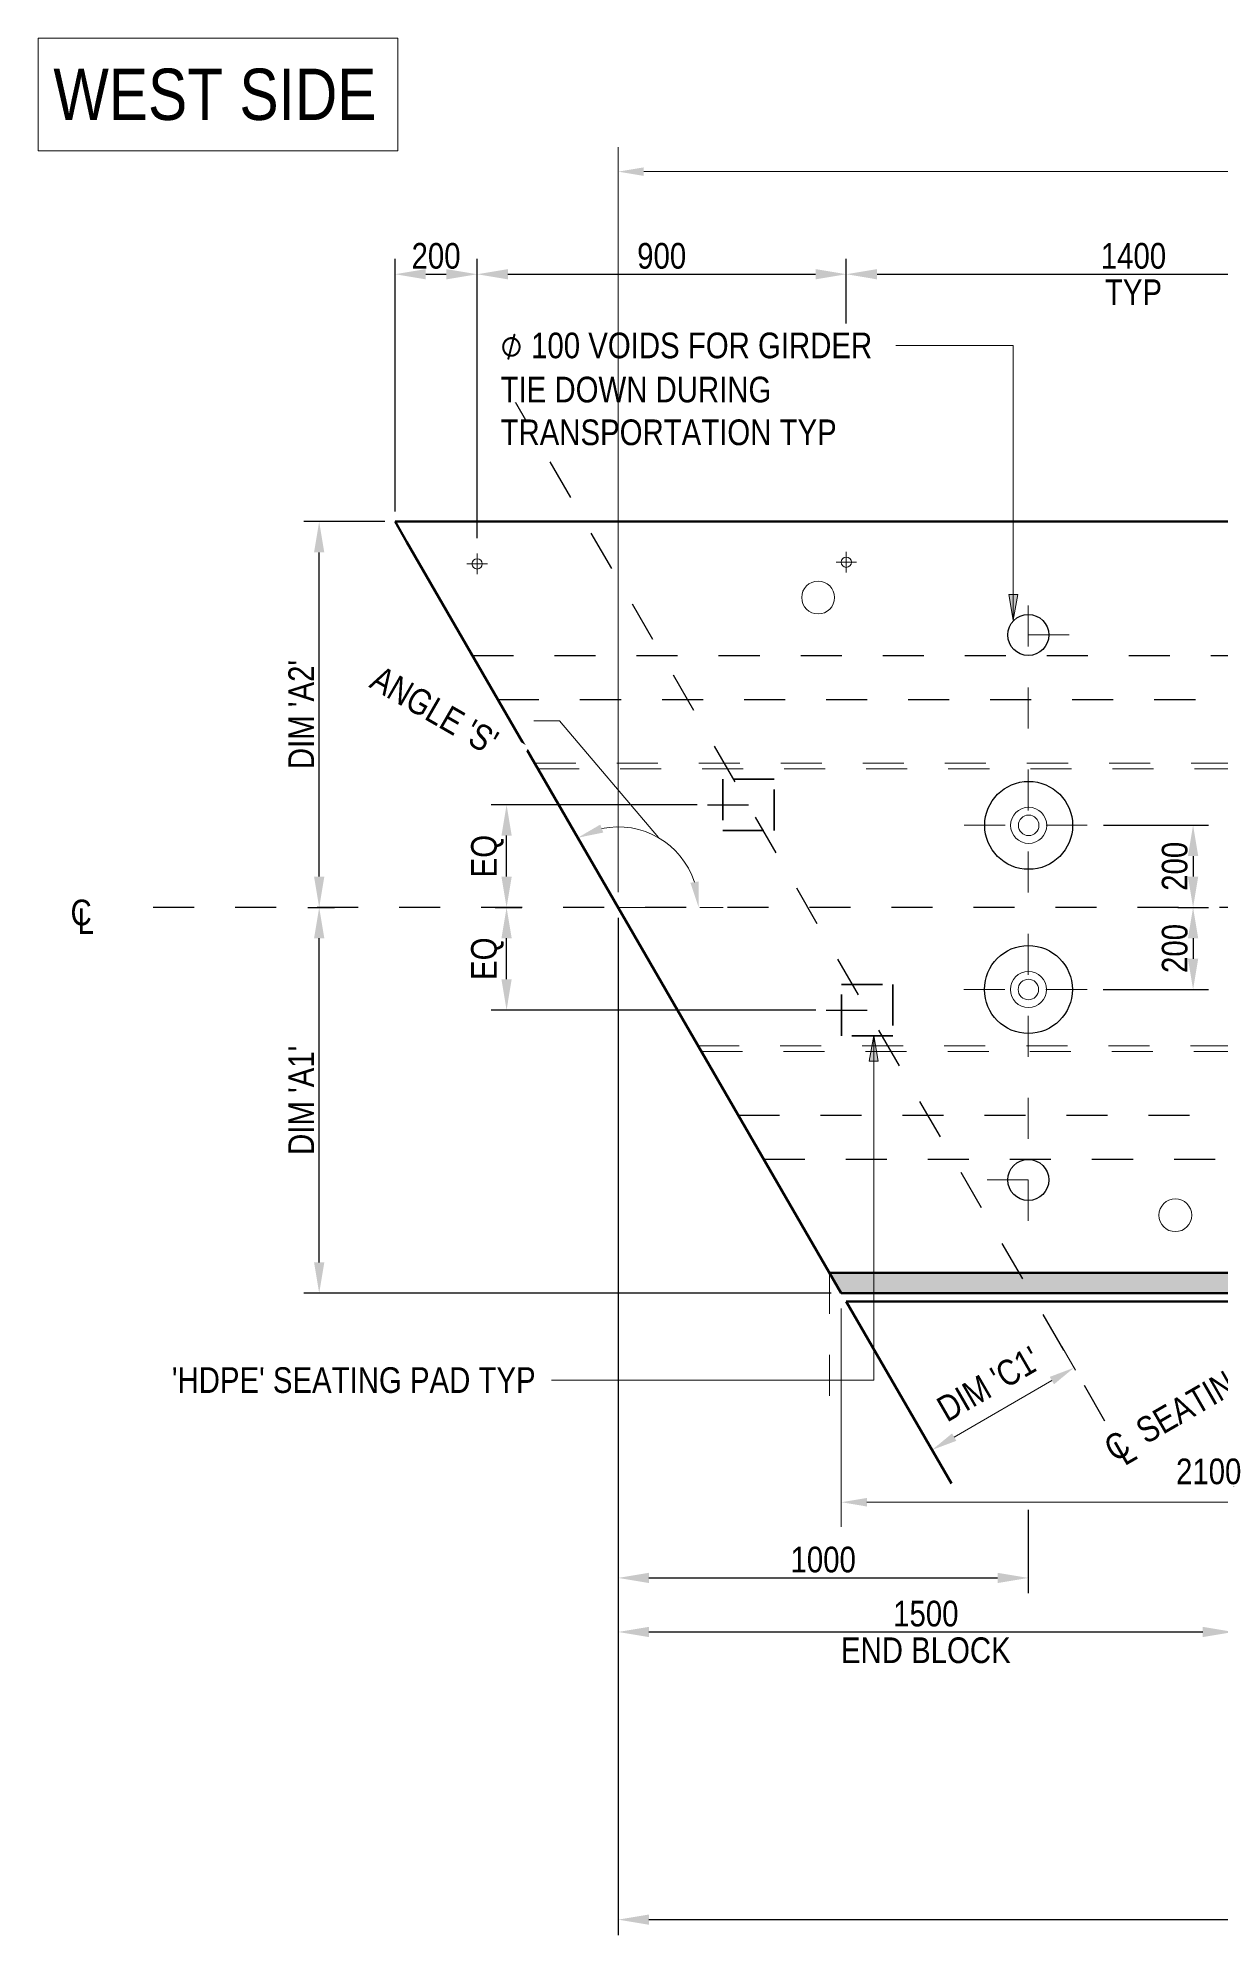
# Model space of a CAD drawing. Header units: metres. Extents: x 17.8 to 37.4, y 3.4 to 57.8.
# Drawn here: x 17.813 to 20.697, y 53.152 to 57.786 of the extents above; entities that cross this region are included whole.
import ezdxf

# ---------------------------------------------------------------- set-up
doc = ezdxf.new("R2010")
doc.units = ezdxf.units.M
doc.linetypes.add('JacobsCenter', pattern=[0.015, 0.009, -0.0015, 0.003, -0.0015])
doc.linetypes.add('JacobsDash', pattern=[0.0045, 0.003, -0.0015])
doc.layers.get('Defpoints').update_dxf_attribs({"color": 41})
for name, color, linetype, lineweight in [('A-ANNO-DIMS', 7, 'Continuous', 9), ('A-ANNO-NOTE', 7, 'Continuous', 9), ('A-DETL', 7, 'Continuous', 13), ('A-DETL-GENF', 7, 'Continuous', 9), ('A-DETL-THIN', 7, 'Continuous', 9), ('G-ANNO-TEXT', 7, 'Continuous', 9)]:
    doc.layers.add(name, color=color, linetype=linetype, lineweight=lineweight)
doc.styles.add('Arial Narrow', font='ARIALN.TTF', dxfattribs={"height": 0.0625})
doc.styles.add('Arial Narrow_1', font='ARIALN.TTF', dxfattribs={"height": 0.125})
doc.styles.add('Arial Narrow_2', font='ARIALN.TTF', dxfattribs={"height": 0.0025})
doc.styles.add('Segoe UI Symbol', font='seguisym.ttf', dxfattribs={"height": 0.0625})
doc.dimstyles.new('____ddd____', dxfattribs={"dimscale": 0.3048, "dimtxt": 0.063964, "dimasz": 0.246063, "dimexe": 0.123031, "dimexo": 0.082021, "dimgap": 0.04101, "dimtad": 1, "dimdec": 0, "dimlfac": 1000, "dimzin": 0, "dimdsep": 46, "dimtxsty": 'Arial Narrow', "dimsah": 1, "dimcen": 0.09, "dimaunit": 1, "dimadec": 4, "dimazin": 0, "dimtfac": 1, "dimtdec": 4, "dimtix": 1, "dimtmove": 0, "dimatfit": 3, "dimfxl": 1, "dimtvp": 1, "dimtolj": 1, "dimtzin": 0, "dimarcsym": 2})
doc.dimstyles.new('Dimension_Angle_O__DMS_', dxfattribs={"dimscale": 0.3048, "dimtxt": 0.063964, "dimasz": 0.205052, "dimexe": 0.19685, "dimexo": 0.131234, "dimgap": 0.164042, "dimtad": 1, "dimdec": 3, "dimlfac": 1000, "dimrnd": 0.001, "dimzin": 0, "dimdsep": 46, "dimtxsty": 'Arial Narrow', "dimsah": 1, "dimcen": 0.09, "dimaunit": 1, "dimadec": 4, "dimazin": 0, "dimtfac": 1, "dimtdec": 4, "dimtix": 1, "dimtmove": 1, "dimatfit": 3, "dimfxl": 1, "dimtvp": 1, "dimtfill": 1, "dimtolj": 1, "dimtzin": 0, "dimlwd": 18, "dimlwe": 18, "dimarcsym": 2})
doc.dimstyles.new('Dimension_Standard_O__mm_', dxfattribs={"dimscale": 0.3048, "dimtxt": 0.063964, "dimasz": 0.205052, "dimexe": 0.19685, "dimexo": 0.123031, "dimgap": 0.123031, "dimtad": 1, "dimdec": 0, "dimlfac": 1000, "dimzin": 0, "dimdsep": 46, "dimtxsty": 'Arial Narrow', "dimsah": 1, "dimcen": 0.09, "dimaunit": 1, "dimadec": 4, "dimazin": 0, "dimtfac": 1, "dimtdec": 4, "dimtix": 1, "dimtmove": 0, "dimatfit": 3, "dimfxl": 1, "dimtvp": 1, "dimtfill": 1, "dimtolj": 1, "dimtzin": 0, "dimlwd": 18, "dimlwe": 18, "dimarcsym": 2})

# ---------------------------------------------------------------- blocks, each defined once
blk = doc.blocks.new('DIMBLOCK43-DRG-2873092 - 1815 SUPER-T GIRDER_CONCRETE_EDGE GIRDERS_PLAN')
at = {"layer": 'A-ANNO-DIMS', "color": 0, "lineweight": -2, "transparency": 16777216}
for p, q in [((18.4703, 55.6678), (18.5358, 55.6678)), ((18.4983, 54.8028), (18.4983, 55.5928)), ((19.746, 54.7278), (18.4608, 54.7278))]:
    blk.add_line(p, q, dxfattribs=at)
at = {"layer": 'A-ANNO-DIMS', "color": 0, "transparency": 16777216}
for points in [[(18.4858, 55.5928), (18.5108, 55.5928), (18.4983, 55.6678)], [(18.4858, 54.8028), (18.5108, 54.8028), (18.4983, 54.7278)]]:
    blk.add_solid(points, dxfattribs=at)
at = {"layer": 'Defpoints', "color": 0, "transparency": 16777216}
for p in [(18.4453, 55.6678), (18.4983, 55.6678), (19.771, 54.7278)]:
    blk.add_point(p, dxfattribs=at)
at = {"layer": 'A-ANNO-DIMS', "color": 0, "transparency": 16777216, "insert": (18.4544, 55.1978), "char_height": 0.0625, "width": 0.32165, "attachment_point": 5, "rotation": 90, "style": 'Arial Narrow'}
blk.add_mtext("\\A1;DIM 'A1'", dxfattribs=at)
blk = doc.blocks.new('DIMBLOCK44-DRG-2873092 - 1815 SUPER-T GIRDER_CONCRETE_EDGE GIRDERS_PLAN')
at = {"layer": 'A-ANNO-DIMS', "color": 0, "lineweight": -2, "transparency": 16777216}
for p, q in [((18.6582, 56.6078), (18.4608, 56.6078)), ((18.4983, 55.7428), (18.4983, 56.5328)), ((18.4703, 55.6678), (18.5358, 55.6678))]:
    blk.add_line(p, q, dxfattribs=at)
at = {"layer": 'A-ANNO-DIMS', "color": 0, "transparency": 16777216}
for points in [[(18.4858, 56.5328), (18.5108, 56.5328), (18.4983, 56.6078)], [(18.4858, 55.7428), (18.5108, 55.7428), (18.4983, 55.6678)]]:
    blk.add_solid(points, dxfattribs=at)
at = {"layer": 'Defpoints', "color": 0, "transparency": 16777216}
for p in [(18.4983, 56.6078), (18.6832, 56.6078), (18.4453, 55.6678)]:
    blk.add_point(p, dxfattribs=at)
at = {"layer": 'A-ANNO-DIMS', "color": 0, "transparency": 16777216, "insert": (18.4544, 56.1378), "char_height": 0.0625, "width": 0.32165, "attachment_point": 5, "rotation": 90, "style": 'Arial Narrow'}
blk.add_mtext("\\A1;DIM 'A2'", dxfattribs=at)
blk = doc.blocks.new('DIMBLOCK45-DRG-2873092 - 1815 SUPER-T GIRDER_CONCRETE_EDGE GIRDERS_PLAN')
at = {"layer": 'A-ANNO-DIMS', "color": 0, "lineweight": 18, "transparency": 16777216}
for p, q in [((19.0837, 56.1223), (19.0212, 56.1223)), ((19.3251, 55.8378), (19.0837, 56.1223)), ((19.0887, 55.9069), (19.1589, 55.7857)), ((19.4258, 55.6678), (19.4833, 55.6678))]:
    blk.add_line(p, q, dxfattribs=at)
blk.add_arc((19.2271, 55.6678), 0.1962, 18.3251, 101.7312, dxfattribs=at)
at = {"layer": 'A-ANNO-DIMS', "color": 0, "transparency": 16777216}
for points in [[(19.1909, 55.8502), (19.1835, 55.8697), (19.1288, 55.8377)], [(19.4237, 55.7312), (19.4031, 55.7279), (19.4233, 55.6678)]]:
    blk.add_solid(points, dxfattribs=at)
at = {"layer": 'Defpoints', "color": 0, "transparency": 16777216}
for p in [(19.0687, 55.9415), (19.3774, 55.794), (19.2271, 55.6678), (19.3858, 55.6678)]:
    blk.add_point(p, dxfattribs=at)
at = {"layer": 'A-ANNO-DIMS', "color": 0, "lineweight": 18, "transparency": 16777216, "insert": (18.6486, 56.26), "char_height": 0.0625, "width": 0.406936, "attachment_point": 1, "rotation": 330.0282, "line_spacing_factor": 0.974696, "style": 'Arial Narrow', "bg_fill": 3, "box_fill_scale": 1.1, "bg_fill_color": 256, "bg_fill_true_color": 13158600, "bg_fill_transparency": 0}
blk.add_mtext("\\A1;ANGLE 'S'", dxfattribs=at)
blk = doc.blocks.new('DIMBLOCK47-DRG-2873092 - 1815 SUPER-T GIRDER_CONCRETE_EDGE GIRDERS_PLAN')
at = {"layer": 'A-ANNO-DIMS', "color": 0, "lineweight": -2, "transparency": 16777216}
for p, q in [((19.2271, 55.6428), (19.2271, 53.8648)), ((20.7271, 55.2161), (20.7271, 53.8648)), ((19.3021, 53.9023), (20.6521, 53.9023))]:
    blk.add_line(p, q, dxfattribs=at)
at = {"layer": 'A-ANNO-DIMS', "color": 0, "transparency": 16777216}
for points in [[(19.3021, 53.9148), (19.3021, 53.8898), (19.2271, 53.9023)], [(20.6521, 53.9148), (20.6521, 53.8898), (20.7271, 53.9023)]]:
    blk.add_solid(points, dxfattribs=at)
at = {"layer": 'Defpoints', "color": 0, "transparency": 16777216}
for p in [(19.2271, 55.6678), (20.7271, 55.2411), (20.7271, 53.9023)]:
    blk.add_point(p, dxfattribs=at)
at = {"layer": 'A-ANNO-DIMS', "color": 0, "transparency": 16777216, "char_height": 0.0625, "width": 0.497095, "attachment_point": 5, "style": 'Arial Narrow'}
for s, insert in [('\\A1;1500', (19.9771, 53.9467)), ('\\A1;END BLOCK', (19.9771, 53.8574))]:
    blk.add_mtext(s, dxfattribs=dict(at, insert=insert))
blk = doc.blocks.new('DIMBLOCK64-DRG-2873092 - 1815 SUPER-T GIRDER_CONCRETE_EDGE GIRDERS_PLAN')
at = {"layer": 'A-ANNO-DIMS', "color": 0, "lineweight": -2, "transparency": 16777216}
for p, q in [((20.4099, 55.8681), (20.666, 55.8681)), ((20.6285, 55.7931), (20.6285, 55.7428)), ((20.5916, 55.6678), (20.666, 55.6678))]:
    blk.add_line(p, q, dxfattribs=at)
at = {"layer": 'A-ANNO-DIMS', "color": 0, "transparency": 16777216}
for points in [[(20.616, 55.7931), (20.641, 55.7931), (20.6285, 55.8681)], [(20.616, 55.7428), (20.641, 55.7428), (20.6285, 55.6678)]]:
    blk.add_solid(points, dxfattribs=at)
at = {"layer": 'Defpoints', "color": 0, "transparency": 16777216}
for p in [(20.3849, 55.8681), (20.5666, 55.6678), (20.6285, 55.6678)]:
    blk.add_point(p, dxfattribs=at)
at = {"layer": 'A-ANNO-DIMS', "color": 0, "transparency": 16777216, "insert": (20.584, 55.768), "char_height": 0.0625, "width": 0.142549, "attachment_point": 5, "rotation": 90, "style": 'Arial Narrow'}
blk.add_mtext('\\A1;200', dxfattribs=at)
blk = doc.blocks.new('DIMBLOCK65-DRG-2873092 - 1815 SUPER-T GIRDER_CONCRETE_EDGE GIRDERS_PLAN')
at = {"layer": 'A-ANNO-DIMS', "color": 0, "lineweight": -2, "transparency": 16777216}
for p, q in [((20.5916, 55.6678), (20.666, 55.6678)), ((20.6285, 55.5928), (20.6285, 55.5428)), ((20.4093, 55.4678), (20.666, 55.4678))]:
    blk.add_line(p, q, dxfattribs=at)
at = {"layer": 'A-ANNO-DIMS', "color": 0, "transparency": 16777216}
for points in [[(20.616, 55.5928), (20.641, 55.5928), (20.6285, 55.6678)], [(20.616, 55.5428), (20.641, 55.5428), (20.6285, 55.4678)]]:
    blk.add_solid(points, dxfattribs=at)
at = {"layer": 'Defpoints', "color": 0, "transparency": 16777216}
for p in [(20.5666, 55.6678), (20.3843, 55.4678), (20.6285, 55.4678)]:
    blk.add_point(p, dxfattribs=at)
at = {"layer": 'A-ANNO-DIMS', "color": 0, "transparency": 16777216, "insert": (20.584, 55.5678), "char_height": 0.0625, "width": 0.142549, "attachment_point": 5, "rotation": 90, "style": 'Arial Narrow'}
blk.add_mtext('\\A1;200', dxfattribs=at)
blk = doc.blocks.new('DIMBLOCK66-DRG-2873092 - 1815 SUPER-T GIRDER_CONCRETE_EDGE GIRDERS_PLAN')
at = {"layer": 'A-ANNO-DIMS', "color": 0, "lineweight": -2, "transparency": 16777216}
for p, q in [((19.2271, 54.4487), (19.2271, 53.9965)), ((20.2268, 54.2002), (20.2268, 53.9965)), ((19.3021, 54.034), (20.1518, 54.034))]:
    blk.add_line(p, q, dxfattribs=at)
at = {"layer": 'A-ANNO-DIMS', "color": 0, "transparency": 16777216}
for points in [[(19.3021, 54.0465), (19.3021, 54.0215), (19.2271, 54.034)], [(20.1518, 54.0465), (20.1518, 54.0215), (20.2268, 54.034)]]:
    blk.add_solid(points, dxfattribs=at)
at = {"layer": 'Defpoints', "color": 0, "transparency": 16777216}
for p in [(19.2271, 54.4737), (20.2268, 54.2252), (20.2268, 54.034)]:
    blk.add_point(p, dxfattribs=at)
at = {"layer": 'A-ANNO-DIMS', "color": 0, "transparency": 16777216, "insert": (19.7269, 54.0784), "char_height": 0.0625, "width": 0.190066, "attachment_point": 5, "style": 'Arial Narrow'}
blk.add_mtext('\\A1;1000', dxfattribs=at)
blk = doc.blocks.new('DIMBLOCK70-DRG-2873092 - 1815 SUPER-T GIRDER_CONCRETE_EDGE GIRDERS_PLAN')
at = {"layer": 'A-ANNO-DIMS', "color": 0, "lineweight": -2, "transparency": 16777216}
for p, q in [((19.2271, 55.6428), (19.2271, 53.1638)), ((35.9079, 55.6428), (35.9079, 53.1638)), ((19.3021, 53.2013), (35.8329, 53.2013))]:
    blk.add_line(p, q, dxfattribs=at)
at = {"layer": 'A-ANNO-DIMS', "color": 0, "transparency": 16777216}
for points in [[(19.3021, 53.2138), (19.3021, 53.1888), (19.2271, 53.2013)], [(35.8329, 53.2138), (35.8329, 53.1888), (35.9079, 53.2013)]]:
    blk.add_solid(points, dxfattribs=at)
at = {"layer": 'Defpoints', "color": 0, "transparency": 16777216}
for p in [(19.2271, 55.6678), (35.9079, 55.6678), (35.9079, 53.2013)]:
    blk.add_point(p, dxfattribs=at)
at = {"layer": 'A-ANNO-DIMS', "color": 0, "transparency": 16777216, "insert": (27.5675, 53.245), "char_height": 0.0625, "width": 0.264386, "attachment_point": 5, "style": 'Arial Narrow'}
blk.add_mtext("\\A1;DIM 'L'", dxfattribs=at)
blk = doc.blocks.new('CS_Annot_Centreline Symbol2 - CS_Annot_Centreline Symbol-5074296-DRG-2873092 - 1815 SUPER-T GIRDER_CONCRETE_EDGE GIRDERS_PLAN')
at = {"layer": 'A-ANNO-NOTE', "char_height": 0.0025, "attachment_point": 1, "style": 'Arial Narrow_2'}
for s, insert, width in [('C  ', (-0.00109, 0.00476), 0.0044093), ('L', (-0.00041, 0.00392), 0.0019241)]:
    blk.add_mtext(s, dxfattribs=dict(at, insert=insert, width=width))
blk = doc.blocks.new('DIMBLOCK71-DRG-2873092 - 1815 SUPER-T GIRDER_CONCRETE_EDGE GIRDERS_PLAN')
at = {"layer": 'A-ANNO-DIMS', "color": 0, "lineweight": 18, "transparency": 16777216}
for p, q in [((19.8113, 54.6582), (20.0222, 54.2939)), ((20.3418, 54.5404), (20.3084, 54.5981)), ((20.2843, 54.5149), (20.0462, 54.3771))]:
    blk.add_line(p, q, dxfattribs=at)
at = {"layer": 'A-ANNO-DIMS', "color": 0, "transparency": 16777216}
for points in [[(20.2791, 54.5239), (20.2896, 54.5059), (20.3384, 54.5462)], [(20.041, 54.3861), (20.0514, 54.3681), (19.9921, 54.3458)]]:
    blk.add_solid(points, dxfattribs=at)
at = {"layer": 'Defpoints', "color": 0, "transparency": 16777216}
for p in [(19.7926, 54.6906), (20.3606, 54.5079), (19.9921, 54.3458)]:
    blk.add_point(p, dxfattribs=at)
at = {"layer": 'A-ANNO-DIMS', "color": 0, "lineweight": 18, "transparency": 16777216, "insert": (20.1303, 54.5064), "char_height": 0.0625, "width": 0.326523, "attachment_point": 5, "rotation": 30.0563, "style": 'Arial Narrow', "bg_fill": 3, "box_fill_scale": 1.1, "bg_fill_color": 256, "bg_fill_true_color": 13158600, "bg_fill_transparency": 0}
blk.add_mtext("\\A1;DIM 'C1'", dxfattribs=at)
blk = doc.blocks.new('DIMBLOCK73-DRG-2873092 - 1815 SUPER-T GIRDER_CONCRETE_EDGE GIRDERS_PLAN')
at = {"layer": 'A-ANNO-DIMS', "color": 0, "lineweight": -2, "transparency": 16777216}
for p, q in [((18.6832, 56.6328), (18.6832, 57.2482)), ((18.8832, 56.5674), (18.8832, 57.2482)), ((18.7582, 57.2107), (18.8082, 57.2107))]:
    blk.add_line(p, q, dxfattribs=at)
at = {"layer": 'A-ANNO-DIMS', "color": 0, "transparency": 16777216}
for points in [[(18.7582, 57.2232), (18.7582, 57.1982), (18.6832, 57.2107)], [(18.8082, 57.2232), (18.8082, 57.1982), (18.8832, 57.2107)]]:
    blk.add_solid(points, dxfattribs=at)
at = {"layer": 'Defpoints', "color": 0, "transparency": 16777216}
for p in [(18.8832, 57.2107), (18.6832, 56.6078), (18.8832, 56.5424)]:
    blk.add_point(p, dxfattribs=at)
at = {"layer": 'A-ANNO-DIMS', "color": 0, "transparency": 16777216, "insert": (18.7832, 57.2551), "char_height": 0.0625, "width": 0.142549, "attachment_point": 5, "style": 'Arial Narrow'}
blk.add_mtext('\\A1;200', dxfattribs=at)
blk = doc.blocks.new('DIMBLOCK74-DRG-2873092 - 1815 SUPER-T GIRDER_CONCRETE_EDGE GIRDERS_PLAN')
at = {"layer": 'A-ANNO-DIMS', "color": 0, "lineweight": -2, "transparency": 16777216}
for p, q in [((18.8832, 56.5674), (18.8832, 57.2482)), ((19.7832, 57.0909), (19.7832, 57.2482)), ((18.9582, 57.2107), (19.7082, 57.2107))]:
    blk.add_line(p, q, dxfattribs=at)
at = {"layer": 'A-ANNO-DIMS', "color": 0, "transparency": 16777216}
for points in [[(18.9582, 57.2232), (18.9582, 57.1982), (18.8832, 57.2107)], [(19.7082, 57.2232), (19.7082, 57.1982), (19.7832, 57.2107)]]:
    blk.add_solid(points, dxfattribs=at)
at = {"layer": 'Defpoints', "color": 0, "transparency": 16777216}
for p in [(19.7832, 57.2107), (19.7832, 57.0659), (18.8832, 56.5424)]:
    blk.add_point(p, dxfattribs=at)
at = {"layer": 'A-ANNO-DIMS', "color": 0, "transparency": 16777216, "insert": (19.3332, 57.2551), "char_height": 0.0625, "width": 0.142549, "attachment_point": 5, "style": 'Arial Narrow'}
blk.add_mtext('\\A1;900', dxfattribs=at)
blk = doc.blocks.new('DIMBLOCK75-DRG-2873092 - 1815 SUPER-T GIRDER_CONCRETE_EDGE GIRDERS_PLAN')
at = {"layer": 'A-ANNO-DIMS', "color": 0, "lineweight": -2, "transparency": 16777216}
for p, q in [((19.7832, 57.0909), (19.7832, 57.2482)), ((21.1832, 56.5672), (21.1832, 57.2482)), ((19.8582, 57.2107), (21.1082, 57.2107))]:
    blk.add_line(p, q, dxfattribs=at)
at = {"layer": 'A-ANNO-DIMS', "color": 0, "transparency": 16777216}
for points in [[(19.8582, 57.2232), (19.8582, 57.1982), (19.7832, 57.2107)], [(21.1082, 57.2232), (21.1082, 57.1982), (21.1832, 57.2107)]]:
    blk.add_solid(points, dxfattribs=at)
at = {"layer": 'Defpoints', "color": 0, "transparency": 16777216}
for p in [(21.1832, 57.2107), (19.7832, 57.0659), (21.1832, 56.5422)]:
    blk.add_point(p, dxfattribs=at)
at = {"layer": 'A-ANNO-DIMS', "color": 0, "transparency": 16777216, "char_height": 0.0625, "width": 0.190066, "attachment_point": 5, "style": 'Arial Narrow'}
for s, insert in [('\\A1;1400', (20.4832, 57.2551)), ('\\A1;TYP', (20.4832, 57.1669))]:
    blk.add_mtext(s, dxfattribs=dict(at, insert=insert))
blk = doc.blocks.new('DIMBLOCK76-DRG-2873092 - 1815 SUPER-T GIRDER_CONCRETE_EDGE GIRDERS_PLAN')
at = {"layer": 'A-ANNO-DIMS', "color": 0, "lineweight": -2, "transparency": 16777216}
for p, q in [((18.9271, 55.6678), (18.9926, 55.6678)), ((18.9551, 55.4928), (18.9551, 55.5928)), ((19.7091, 55.4178), (18.9176, 55.4178))]:
    blk.add_line(p, q, dxfattribs=at)
at = {"layer": 'A-ANNO-DIMS', "color": 0, "transparency": 16777216}
for points in [[(18.9426, 55.5928), (18.9676, 55.5928), (18.9551, 55.6678)], [(18.9426, 55.4928), (18.9676, 55.4928), (18.9551, 55.4178)]]:
    blk.add_solid(points, dxfattribs=at)
at = {"layer": 'Defpoints', "color": 0, "transparency": 16777216}
for p in [(18.9021, 55.6678), (18.9551, 55.6678), (19.7341, 55.4178)]:
    blk.add_point(p, dxfattribs=at)
at = {"layer": 'A-ANNO-DIMS', "color": 0, "transparency": 16777216, "insert": (18.9084, 55.5428), "char_height": 0.0625, "width": 0.124274, "attachment_point": 5, "rotation": 90, "style": 'Arial Narrow'}
blk.add_mtext('\\A1;EQ', dxfattribs=at)
blk = doc.blocks.new('DIMBLOCK77-DRG-2873092 - 1815 SUPER-T GIRDER_CONCRETE_EDGE GIRDERS_PLAN')
at = {"layer": 'A-ANNO-DIMS', "color": 0, "lineweight": -2, "transparency": 16777216}
for p, q in [((19.4197, 55.9178), (18.9176, 55.9178)), ((18.9551, 55.7428), (18.9551, 55.8428)), ((18.9271, 55.6678), (18.9926, 55.6678))]:
    blk.add_line(p, q, dxfattribs=at)
at = {"layer": 'A-ANNO-DIMS', "color": 0, "transparency": 16777216}
for points in [[(18.9426, 55.8428), (18.9676, 55.8428), (18.9551, 55.9178)], [(18.9426, 55.7428), (18.9676, 55.7428), (18.9551, 55.6678)]]:
    blk.add_solid(points, dxfattribs=at)
at = {"layer": 'Defpoints', "color": 0, "transparency": 16777216}
for p in [(18.9551, 55.9178), (19.4447, 55.9178), (18.9021, 55.6678)]:
    blk.add_point(p, dxfattribs=at)
at = {"layer": 'A-ANNO-DIMS', "color": 0, "transparency": 16777216, "insert": (18.9084, 55.7928), "char_height": 0.0625, "width": 0.124274, "attachment_point": 5, "rotation": 90, "style": 'Arial Narrow'}
blk.add_mtext('\\A1;EQ', dxfattribs=at)
blk = doc.blocks.new('DIMBLOCK84-DRG-2873092 - 1815 SUPER-T GIRDER_CONCRETE_EDGE GIRDERS_PLAN')
at = {"layer": 'A-ANNO-DIMS', "color": 0, "lineweight": 18, "transparency": 16777216}
for p, q in [((19.2271, 55.7053), (19.2271, 57.5207)), ((26.0289, 56.3688), (26.0289, 57.5207)), ((19.2896, 57.4607), (25.9664, 57.4607))]:
    blk.add_line(p, q, dxfattribs=at)
at = {"layer": 'A-ANNO-DIMS', "color": 0, "transparency": 16777216}
for points in [[(19.2896, 57.4711), (19.2896, 57.4503), (19.2271, 57.4607)], [(25.9664, 57.4711), (25.9664, 57.4503), (26.0289, 57.4607)]]:
    blk.add_solid(points, dxfattribs=at)
at = {"layer": 'Defpoints', "color": 0, "transparency": 16777216}
for p in [(26.0289, 57.4607), (26.0289, 56.3313), (19.2271, 55.6678)]:
    blk.add_point(p, dxfattribs=at)
at = {"layer": 'A-ANNO-DIMS', "color": 0, "lineweight": 18, "transparency": 16777216, "insert": (22.628, 57.5354), "char_height": 0.0625, "width": 0.237582, "attachment_point": 5, "style": 'Arial Narrow', "bg_fill": 3, "box_fill_scale": 1.1, "bg_fill_color": 256, "bg_fill_true_color": 13158600, "bg_fill_transparency": 0}
blk.add_mtext('\\A1;14515\u200e', dxfattribs=at)
blk = doc.blocks.new('DIMBLOCK86-DRG-2873092 - 1815 SUPER-T GIRDER_CONCRETE_EDGE GIRDERS_PLAN')
at = {"layer": 'A-ANNO-DIMS', "color": 0, "lineweight": 18, "transparency": 16777216}
for p, q in [((19.771, 54.6903), (19.771, 54.1585)), ((21.5621, 54.4603), (21.5621, 54.1585)), ((19.8335, 54.2185), (21.4996, 54.2185))]:
    blk.add_line(p, q, dxfattribs=at)
at = {"layer": 'A-ANNO-DIMS', "color": 0, "transparency": 16777216}
for points in [[(19.8335, 54.2289), (19.8335, 54.208), (19.771, 54.2185)], [(21.4996, 54.2289), (21.4996, 54.208), (21.5621, 54.2185)]]:
    blk.add_solid(points, dxfattribs=at)
at = {"layer": 'Defpoints', "color": 0, "transparency": 16777216}
for p in [(19.771, 54.7278), (21.5621, 54.4978), (21.5621, 54.2185)]:
    blk.add_point(p, dxfattribs=at)
at = {"layer": 'A-ANNO-DIMS', "color": 0, "lineweight": 18, "transparency": 16777216, "insert": (20.6666, 54.2932), "char_height": 0.0625, "width": 0.190066, "attachment_point": 5, "style": 'Arial Narrow', "bg_fill": 3, "box_fill_scale": 1.1, "bg_fill_color": 256, "bg_fill_true_color": 13158600, "bg_fill_transparency": 0}
blk.add_mtext('\\A1;2100\u200e', dxfattribs=at)

msp = doc.modelspace()

# ---------------------------------------------------------------- hatches: boundary and pattern name
at = {"layer": 'A-DETL-GENF', "true_color": 0xd8d8d8}
msp.add_hatch(color=254, dxfattribs=at).paths.add_polyline_path([(21.9248544, 54.7278177), (21.9748544, 54.7278177), (21.9748544, 54.7778177), (19.742107, 54.7778177), (19.7710401, 54.7278177)])
at = {"layer": 'G-ANNO-TEXT'}
for points in [[(20.1902343, 56.3678686), (20.2012548, 56.4303686), (20.1792139, 56.4303686)], [(19.8502286, 55.3554441), (19.8392081, 55.2929441), (19.861249, 55.2929441)]]:
    msp.add_hatch(color=256, dxfattribs=at).paths.add_polyline_path(points)

# ---------------------------------------------------------------- linework, layer by layer
at = {"layer": 'A-DETL', "linetype": 'JacobsCenter', "lineweight": 25}
for p, q in [((20.4136234, 54.4162744), (18.9711717, 56.9090105)), ((19.4447373, 55.9178177), (19.6447373, 55.9178177)), ((24.993264, 55.6678177), (17.9965473, 55.6678177)), ((19.7340683, 55.4178177), (19.9340683, 55.4178177))]:
    msp.add_line(p, q, dxfattribs=at)
at = {"layer": 'A-DETL', "lineweight": 50}
for p, q in [((18.683221, 56.6078177), (21.9748544, 56.6078177)), ((18.7120885, 56.5578177), (18.683221, 56.6078177)), ((19.7710401, 54.7278177), (18.7120885, 56.5578177)), ((21.9748544, 54.7778177), (19.742107, 54.7778177)), ((19.7710401, 54.7278177), (21.9748544, 54.7278177)), ((20.0395392, 54.2638177), (19.7826133, 54.7078177)), ((21.9748544, 54.7078177), (19.7826133, 54.7078177))]:
    msp.add_line(p, q, dxfattribs=at)
at = {"layer": 'A-DETL', "linetype": 'JacobsCenter', "lineweight": 9}
for p, q in [((18.8582212, 56.5048973), (18.9082212, 56.5048973)), ((18.883221, 56.4798975), (18.883221, 56.5298975)), ((19.7582212, 56.5089943), (19.8082212, 56.5089943)), ((19.783221, 56.4839945), (19.783221, 56.5339945))]:
    msp.add_line(p, q, dxfattribs=at)
at = {"layer": 'A-DETL', "linetype": 'JacobsCenter', "lineweight": 18}
for p, q in [((20.2267991, 54.9038177), (20.2267991, 56.4318177)), ((20.3267991, 56.3318177), (20.1267991, 56.3318177)), ((20.0706119, 55.8681422), (20.3848969, 55.8681422)), ((20.069982, 55.4678177), (20.3842677, 55.4678177)), ((20.1267991, 55.0038177), (20.3267991, 55.0038177))]:
    msp.add_line(p, q, dxfattribs=at)
at = {"layer": 'A-DETL', "linetype": 'JacobsDash', "lineweight": 25}
for p, q in [((18.8720886, 56.2813177), (21.9748544, 56.2813177)), ((18.9340662, 56.1742127), (21.9748544, 56.1742127)), ((19.5201293, 55.1614226), (21.9748544, 55.1614226)), ((19.5821069, 55.0543177), (21.9748544, 55.0543177))]:
    msp.add_line(p, q, dxfattribs=at)
at = {"layer": 'A-DETL', "color": 8, "linetype": 'JacobsDash', "lineweight": 18, "true_color": 0x808080}
for p, q in [((19.0236737, 56.0193596), (21.9748544, 56.0193596)), ((19.0319058, 56.0051335), (21.9748544, 56.0051335)), ((19.4220986, 55.3308319), (21.9748544, 55.3308319)), ((19.4303307, 55.3166058), (21.9748544, 55.3166058))]:
    msp.add_line(p, q, dxfattribs=at)
at = {"layer": 'A-DETL', "linetype": 'JacobsDash', "lineweight": 35}
for p, q in [((19.4822373, 55.9803177), (19.4822373, 55.8553177)), ((19.6072373, 55.9803177), (19.4822373, 55.9803177)), ((19.6072373, 55.8553177), (19.6072373, 55.9803177)), ((19.4822373, 55.8553177), (19.6072373, 55.8553177)), ((19.7715683, 55.4803177), (19.8965683, 55.4803177)), ((19.7715683, 55.3553177), (19.7715683, 55.4803177)), ((19.8965683, 55.4803177), (19.8965683, 55.3553177)), ((19.8965683, 55.3553177), (19.7715683, 55.3553177))]:
    msp.add_line(p, q, dxfattribs=at)
at = {"layer": 'A-DETL', "lineweight": 18}
msp.add_line((19.2270977, 55.6678177), (19.2270977, 55.6661607), dxfattribs=at)
at = {"layer": 'A-DETL', "linetype": 'JacobsDash', "lineweight": 9}
msp.add_line((19.742107, 54.7778177), (19.742107, 54.3778177), dxfattribs=at)
at = {"layer": 'A-DETL', "lineweight": 18}
for centre, radius in [((18.8832211, 56.5048968), 0.0125), ((19.7832211, 56.5089938), 0.0125), ((20.2277544, 55.8678162), 0.044), ((20.2277544, 55.8678162), 0.025), ((20.2271249, 55.4678168), 0.044), ((20.2271249, 55.4678168), 0.025)]:
    msp.add_circle(centre, radius, dxfattribs=at)
at = {"layer": 'A-DETL'}
for centre in [(19.7144344, 56.4228177), (20.5853208, 54.9178177)]:
    msp.add_circle(centre, 0.04, dxfattribs=at)
at = {"layer": 'A-DETL', "lineweight": 25}
for centre, radius in [((20.2267991, 56.3318177), 0.05), ((20.2277544, 55.8678162), 0.1071429), ((20.2271249, 55.4678168), 0.1071429), ((20.2267991, 55.0038177), 0.05)]:
    msp.add_circle(centre, radius, dxfattribs=at)
at = {"layer": 'A-DETL-THIN'}
msp.add_line((19.2270977, 55.6678177), (19.3857991, 55.6678177), dxfattribs=at)
at = {"layer": 'G-ANNO-TEXT'}
for p, q in [((19.9057565, 57.0372201), (19.9040004, 57.0372201)), ((20.1902343, 57.0372201), (19.9057565, 57.0372201)), ((20.1902343, 56.3678686), (20.1902343, 57.0372201)), ((20.2012548, 56.4303686), (20.1792139, 56.4303686)), ((20.1792139, 56.4303686), (20.1902343, 56.3678686)), ((20.1902343, 56.3678686), (20.2012548, 56.4303686)), ((19.8502286, 55.3554441), (19.8392081, 55.2929441)), ((19.861249, 55.2929441), (19.8502286, 55.3554441)), ((19.8392081, 55.2929441), (19.861249, 55.2929441)), ((19.0665263, 54.516092), (19.0647842, 54.516092))]:
    msp.add_line(p, q, dxfattribs=at)
at = {"layer": 'G-ANNO-TEXT', "lineweight": 18, "flags": 128}
msp.add_lwpolyline([(17.8129433, 57.7862591), (18.6899433, 57.7862591), (18.6899433, 57.5112591), (17.8129433, 57.5112591)], close=True, dxfattribs=at)

# ---------------------------------------------------------------- block references
at = {"layer": 'A-ANNO-NOTE', "xscale": 25, "yscale": 25, "zscale": 25}
msp.add_blockref('CS_Annot_Centreline Symbol2 - CS_Annot_Centreline Symbol-5074296-DRG-2873092 - 1815 SUPER-T GIRDER_CONCRETE_EDGE GIRDERS_PLAN', (17.9194392, 55.5678177), dxfattribs=at)
at = {"layer": 'A-ANNO-NOTE', "xscale": 25, "yscale": 25, "zscale": 25, "rotation": 29.99999999999798}
msp.add_blockref('CS_Annot_Centreline Symbol2 - CS_Annot_Centreline Symbol-5074296-DRG-2873092 - 1815 SUPER-T GIRDER_CONCRETE_EDGE GIRDERS_PLAN', (20.4882144, 54.2803382), dxfattribs=at)

# ---------------------------------------------------------------- texts
at = {"layer": 'G-ANNO-TEXT', "insert": (18.9404587, 57.0684701), "char_height": 0.0625, "attachment_point": 1, "style": 'Segoe UI Symbol', "bg_fill": 3, "box_fill_scale": 1, "bg_fill_color": 256, "bg_fill_true_color": 13158600, "bg_fill_transparency": 0}
msp.add_mtext('\\fSegoe UI Symbol|b0|i0|c254|p34|;⌀', dxfattribs=at)

# ---------------------------------------------------------------- dimensions: what is measured, and where the dimension line sits
at = {"layer": 'A-ANNO-DIMS'}
for base, p1, p2, override, picture, middle in [((18.883221, 57.2106945), (18.683221, 56.6078177), (18.883221, 56.5423975), {"dimpost": '<>', "dimfxl": 0.210428}, 'DIMBLOCK73-DRG-2873092 - 1815 SUPER-T GIRDER_CONCRETE_EDGE GIRDERS_PLAN', (18.783221, 57.2551053)), ((20.2267991, 54.0340116), (19.2270977, 54.4736911), (20.2267991, 54.2251806), {"dimpost": '<>', "dimfxl": 1.030126}, 'DIMBLOCK66-DRG-2873092 - 1815 SUPER-T GIRDER_CONCRETE_EDGE GIRDERS_PLAN', (19.7269484, 54.0784224))]:
    dim = msp.add_linear_dim(base=base, p1=p1, p2=p2, dimstyle='____ddd____', override=override, dxfattribs=at)
    dim.commit()
    dim.dimension.update_dxf_attribs({"geometry": picture, "text_midpoint": middle})
for base, p1, p2, text, override, picture, middle in [((18.49834, 56.6078177), (18.445307, 55.6678177), (18.683221, 56.6078177), "DIM 'A2'", {"dimpost": '<>', "dimfxl": 0.969641}, 'DIMBLOCK44-DRG-2873092 - 1815 SUPER-T GIRDER_CONCRETE_EDGE GIRDERS_PLAN', (18.4544408, 56.1378177)), ((18.49834, 55.6678177), (19.7710401, 54.7278177), (18.445307, 55.6678177), "DIM 'A1'", {"dimpost": '<>', "dimfxl": 1.625167}, 'DIMBLOCK43-DRG-2873092 - 1815 SUPER-T GIRDER_CONCRETE_EDGE GIRDERS_PLAN', (18.4544408, 55.1978177))]:
    dim = msp.add_linear_dim(base=base, p1=p1, p2=p2, angle=90, text=text, dimstyle='____ddd____', override=override, dxfattribs=at)
    dim.commit()
    dim.dimension.update_dxf_attribs({"geometry": picture, "text_midpoint": middle})
for base, p1, p2, override, picture, middle in [((20.6284531, 55.6678177), (20.3848969, 55.8681422), (20.566618, 55.6678177), {"dimpost": '<>', "dimfxl": 0.270467}, 'DIMBLOCK64-DRG-2873092 - 1815 SUPER-T GIRDER_CONCRETE_EDGE GIRDERS_PLAN', (20.5840423, 55.7679799)), ((20.6284531, 55.4678177), (20.566618, 55.6678177), (20.3842677, 55.4678177), {"dimpost": '<>', "dimfxl": 0.27065}, 'DIMBLOCK65-DRG-2873092 - 1815 SUPER-T GIRDER_CONCRETE_EDGE GIRDERS_PLAN', (20.5840423, 55.5678177))]:
    dim = msp.add_linear_dim(base=base, p1=p1, p2=p2, angle=90, dimstyle='____ddd____', override=override, dxfattribs=at)
    dim.commit()
    dim.dimension.update_dxf_attribs({"geometry": picture, "text_midpoint": middle})

# ---------------------------------------------------------------- next in the draw order: texts
at = {"layer": 'G-ANNO-TEXT', "lineweight": 18, "insert": (17.8504433, 57.7117018), "char_height": 0.125, "attachment_point": 1, "style": 'Arial Narrow_1', "bg_fill": 3, "box_fill_scale": 1, "bg_fill_color": 256, "bg_fill_true_color": 13158600, "bg_fill_transparency": 0}
msp.add_mtext('WEST SIDE', dxfattribs=at)
at = {"layer": 'G-ANNO-TEXT', "char_height": 0.0625, "attachment_point": 1, "style": 'Arial Narrow', "bg_fill": 3, "box_fill_scale": 1, "bg_fill_color": 256, "bg_fill_true_color": 13158600, "bg_fill_transparency": 0}
for s, insert in [('100 VOIDS FOR GIRDER ', (19.0148728, 57.0684701)), ('TIE DOWN DURING ', (18.9404587, 56.9609831)), ('TRANSPORTATION TYP', (18.9404587, 56.8568035))]:
    msp.add_mtext(s, dxfattribs=dict(at, insert=insert))
at = {"layer": 'G-ANNO-TEXT', "insert": (18.1392763, 54.547342), "char_height": 0.0625, "attachment_point": 1, "style": 'Arial Narrow', "bg_fill": 3, "box_fill_scale": 1, "bg_fill_color": 256, "bg_fill_transparency": 0}
msp.add_mtext("'HDPE' SEATING PAD TYP", dxfattribs=at)

# ---------------------------------------------------------------- next in the draw order: dimensions: what is measured, and where the dimension line sits
at = {"layer": 'A-ANNO-DIMS', "lineweight": 18}
dim = msp.add_angular_dim_3p(base=(19.377392, 55.7940135), center=(19.2270977, 55.6678177), p1=(19.3857991, 55.6678177), p2=(19.0687039, 55.9415419), text="ANGLE 'S'", dimstyle='Dimension_Angle_O__DMS_', override={"dimpost": '<>', "dimfxl": 0.418897}, dxfattribs=at)
dim.commit()
dim.dimension.update_dxf_attribs({"geometry": 'DIMBLOCK45-DRG-2873092 - 1815 SUPER-T GIRDER_CONCRETE_EDGE GIRDERS_PLAN', "text_midpoint": (18.8040866, 56.1222896), "dimtype": 165, "text_rotation": 330.0281685})

# ---------------------------------------------------------------- next in the draw order: dimensions: what is measured, and where the dimension line sits
at = {"layer": 'A-ANNO-DIMS'}
dim = msp.add_linear_dim(base=(19.783221, 57.2106945), p1=(18.883221, 56.5423975), p2=(19.783221, 57.0658984), dimstyle='____ddd____', override={"dimpost": '<>', "dimfxl": 1.041179}, dxfattribs=at)
dim.commit()
dim.dimension.update_dxf_attribs({"geometry": 'DIMBLOCK74-DRG-2873092 - 1815 SUPER-T GIRDER_CONCRETE_EDGE GIRDERS_PLAN', "text_midpoint": (19.333221, 57.2551053)})
for base, p1, p2, text, override, picture, middle in [((21.183221, 57.2106945), (19.783221, 57.0658984), (21.183221, 56.5421885), '<>\\XTYP', {"dimpost": '<>', "dimfxl": 1.494748}, 'DIMBLOCK75-DRG-2873092 - 1815 SUPER-T GIRDER_CONCRETE_EDGE GIRDERS_PLAN', (20.483221, 57.2106945)), ((20.7270991, 53.9022701), (19.2270977, 55.6678177), (20.7270991, 55.2411496), '<>\\XEND BLOCK', {"dimpost": '<>', "dimfxl": 1.559503}, 'DIMBLOCK47-DRG-2873092 - 1815 SUPER-T GIRDER_CONCRETE_EDGE GIRDERS_PLAN', (19.9770984, 53.9022701)), ((35.9079433, 53.2012597), (19.2270977, 55.6678177), (35.9079433, 55.6678177), "DIM 'L'", {"dimpost": '<>', "dimfxl": 16.680846}, 'DIMBLOCK70-DRG-2873092 - 1815 SUPER-T GIRDER_CONCRETE_EDGE GIRDERS_PLAN', (27.5675205, 53.245031))]:
    dim = msp.add_linear_dim(base=base, p1=p1, p2=p2, text=text, dimstyle='____ddd____', override=override, dxfattribs=at)
    dim.commit()
    dim.dimension.update_dxf_attribs({"geometry": picture, "text_midpoint": middle})
for base, p1, p2, override, picture, middle in [((18.9551325, 55.9178177), (18.9020995, 55.6678177), (19.4447373, 55.9178177), {"dimpost": '<>', "dimfxl": 0.597458}, 'DIMBLOCK77-DRG-2873092 - 1815 SUPER-T GIRDER_CONCRETE_EDGE GIRDERS_PLAN', (18.9083982, 55.7928177)), ((18.9551325, 55.6678177), (19.7340683, 55.4178177), (18.9020995, 55.6678177), {"dimpost": '<>', "dimfxl": 0.868719}, 'DIMBLOCK76-DRG-2873092 - 1815 SUPER-T GIRDER_CONCRETE_EDGE GIRDERS_PLAN', (18.9083982, 55.5428177))]:
    dim = msp.add_linear_dim(base=base, p1=p1, p2=p2, angle=90, text='EQ', dimstyle='____ddd____', override=override, dxfattribs=at)
    dim.commit()
    dim.dimension.update_dxf_attribs({"geometry": picture, "text_midpoint": middle})

# ---------------------------------------------------------------- next in the draw order: texts
at = {"layer": 'A-ANNO-NOTE', "insert": (20.4824321, 54.4128624), "char_height": 0.0625, "attachment_point": 1, "rotation": 30, "style": 'Arial Narrow', "bg_fill": 3, "box_fill_scale": 1, "bg_fill_color": 256, "bg_fill_true_color": 13158600, "bg_fill_transparency": 0}
msp.add_mtext('SEATING PAD', dxfattribs=at)

# ---------------------------------------------------------------- next in the draw order: dimensions: what is measured, and where the dimension line sits
at = {"layer": 'A-ANNO-DIMS', "lineweight": 18}
dim = msp.add_linear_dim(base=(26.0289359, 57.4606945), p1=(19.2270977, 55.6678177), p2=(26.0289359, 56.3313177), text='14515\u200e', dimstyle='Dimension_Standard_O__mm_', override={"dimpost": '<>', "dimfxl": 6.834123}, dxfattribs=at)
dim.commit()
dim.dimension.update_dxf_attribs({"geometry": 'DIMBLOCK84-DRG-2873092 - 1815 SUPER-T GIRDER_CONCRETE_EDGE GIRDERS_PLAN', "text_midpoint": (22.6280168, 57.5354345)})
dim = msp.add_linear_dim(base=(19.9921061, 54.345788), p1=(20.3605758, 54.5079473), p2=(19.7925532, 54.6906403), angle=30.0563371, text="DIM 'C1'", dimstyle='Dimension_Standard_O__mm_', override={"dimpost": '<>', "dimfxl": 0.596679}, dxfattribs=at)
dim.commit()
dim.dimension.update_dxf_attribs({"geometry": 'DIMBLOCK71-DRG-2873092 - 1815 SUPER-T GIRDER_CONCRETE_EDGE GIRDERS_PLAN', "text_midpoint": (20.1302956, 54.5064398)})

# ---------------------------------------------------------------- next in the draw order: linework, layer by layer
at = {"layer": 'G-ANNO-TEXT'}
for p, q in [((19.8502286, 55.3554441), (19.8502286, 54.516092)), ((19.8502286, 54.516092), (19.0665263, 54.516092))]:
    msp.add_line(p, q, dxfattribs=at)

# ---------------------------------------------------------------- next in the draw order: dimensions: what is measured, and where the dimension line sits
at = {"layer": 'A-ANNO-DIMS', "lineweight": 18}
dim = msp.add_linear_dim(base=(21.562107, 54.2184536), p1=(19.7710401, 54.7278177), p2=(21.562107, 54.4978177), text='2100\u200e', dimstyle='Dimension_Standard_O__mm_', override={"dimpost": '<>', "dimfxl": 1.805774}, dxfattribs=at)
dim.commit()
dim.dimension.update_dxf_attribs({"geometry": 'DIMBLOCK86-DRG-2873092 - 1815 SUPER-T GIRDER_CONCRETE_EDGE GIRDERS_PLAN', "text_midpoint": (20.6665735, 54.2931935)})

doc.saveas('drawing.dxf')
